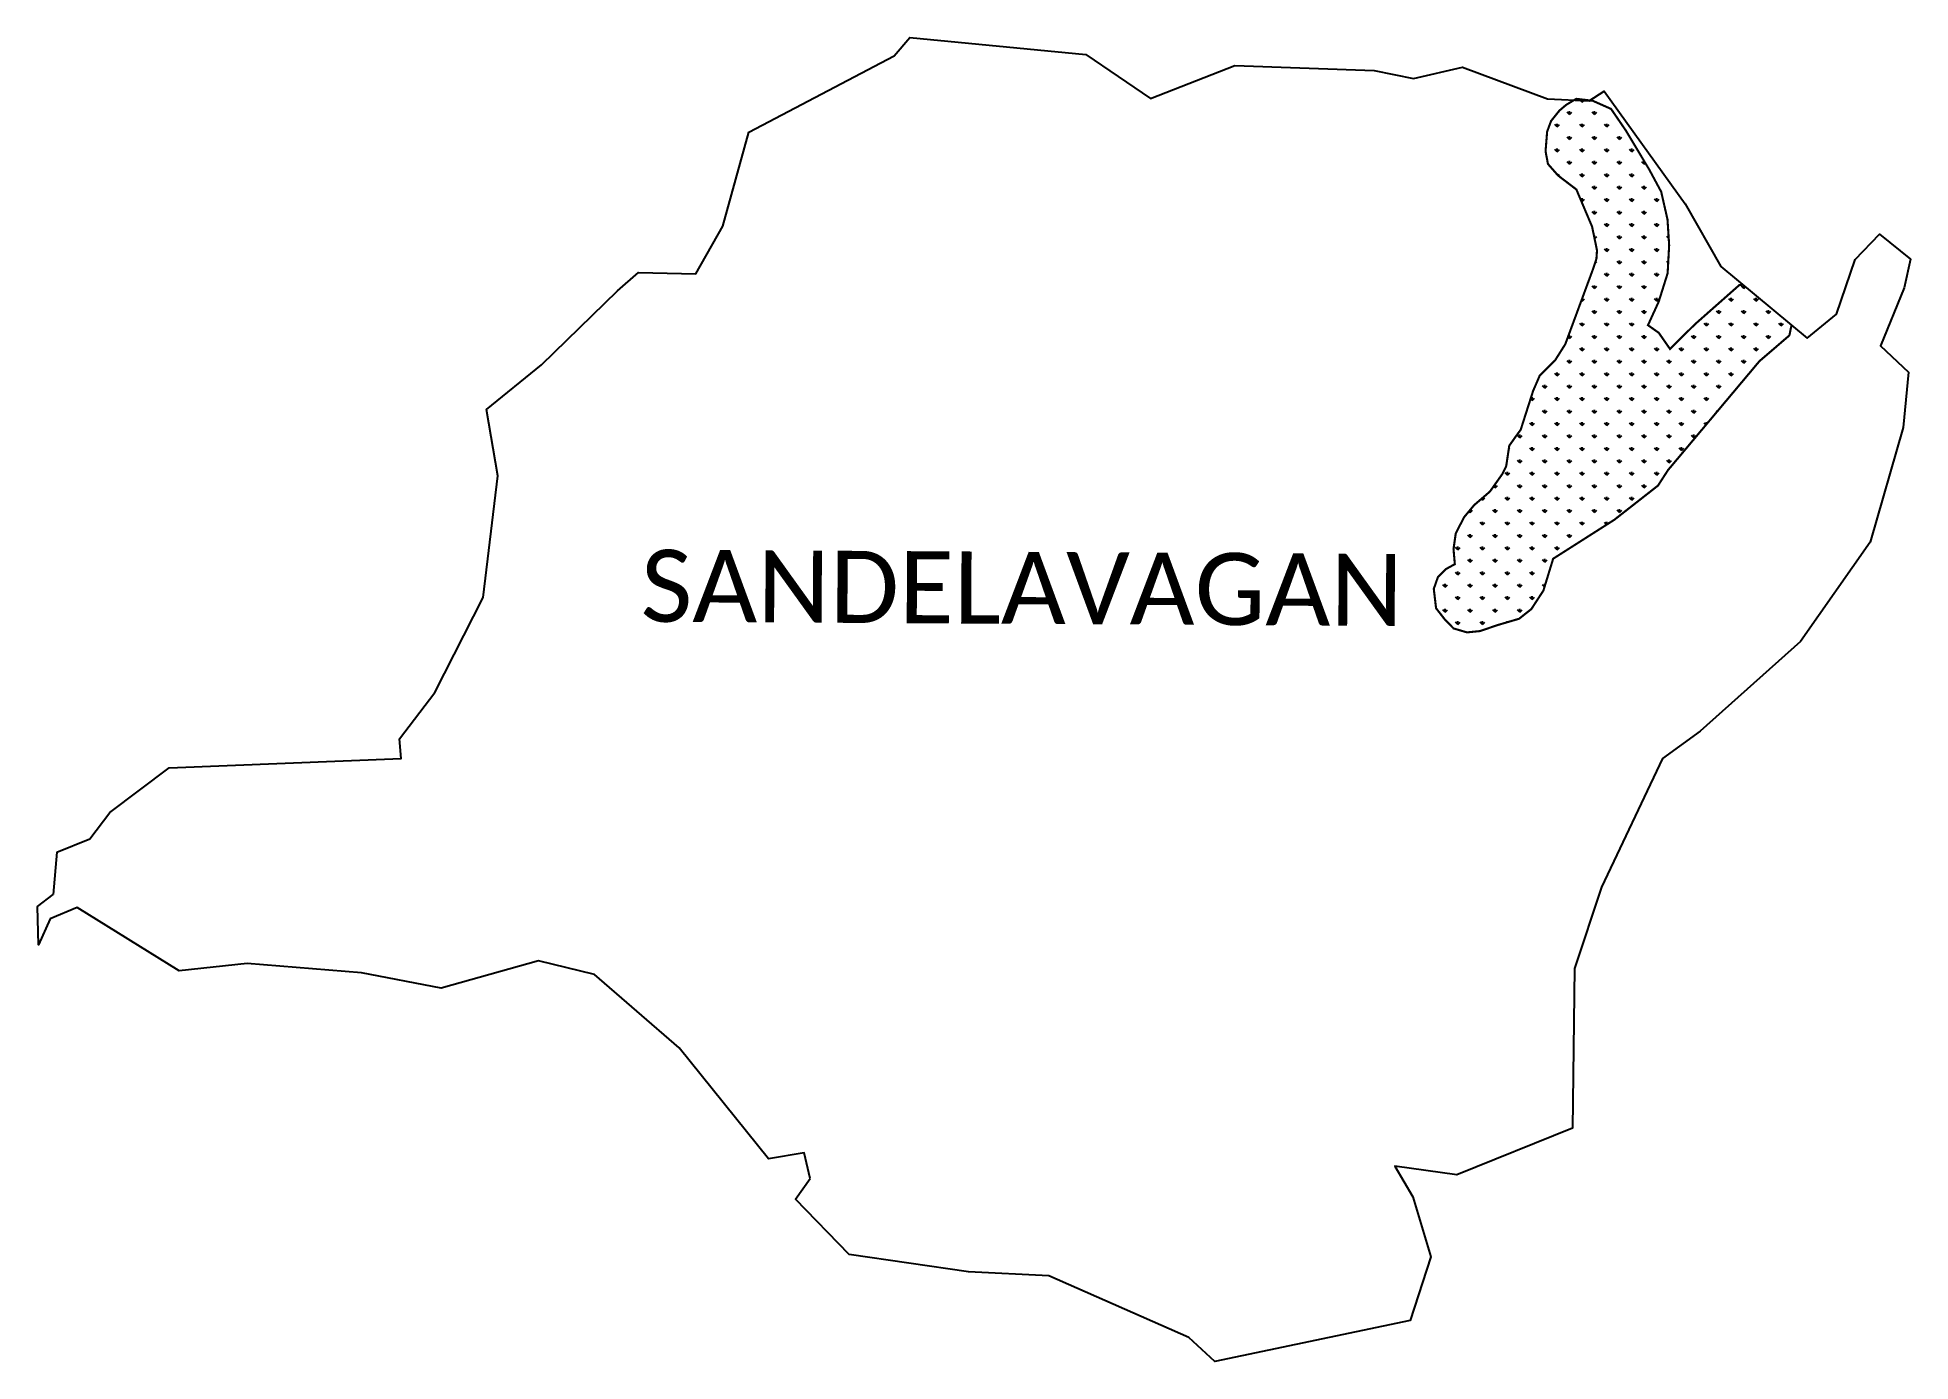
# Model space of a CAD drawing. Header units: metres. Extents: x 310965 to 313670, y 1910114 to 1912026.
import ezdxf

# ---------------------------------------------------------------- set-up
doc = ezdxf.new("R2010")
doc.units = ezdxf.units.M
for name, color, linetype in [('MANGROOVES', 112, 'Continuous'), ('village', 3, 'Continuous'), ('VILLAGE NAME', 250, 'Continuous')]:
    doc.layers.add(name, color=color, linetype=linetype)
doc.styles.get("Standard").update_dxf_attribs({"font": 'simplex.shx'})

msp = doc.modelspace()

# ---------------------------------------------------------------- hatches: boundary and pattern name
at = {"layer": 'MANGROOVES'}
h = msp.add_hatch(dxfattribs=at)
h.set_pattern_fill('GRASS', color=256)
h.paths.add_polyline_path([(313451.6, 1911558.4), (313494.8, 1911595.5), (313497.9, 1911610.3), (313427.2, 1911668.9), (313422.6, 1911668.3), (313358.4, 1911611.6), (313322.4, 1911576), (313306.2, 1911599.3), (313290.6, 1911610.3), (313306.1, 1911644.2), (313319, 1911685.3), (313321.2, 1911725.8), (313318.8, 1911763), (313309.7, 1911803), (313292.4, 1911835.1), (313258.8, 1911891.2), (313237.3, 1911922.6), (313210.8, 1911934.4), (313206.5, 1911934.9), (313205.8, 1911934.5), (313184.1, 1911935.5), (313172.7, 1911928.6), (313162.9, 1911920.4), (313150.7, 1911905.2), (313145, 1911889.9), (313142.7, 1911861.4), (313146.2, 1911843.1), (313160.7, 1911826.5), (313187.2, 1911806.3), (313209.9, 1911752.6), (313217, 1911718.4), (313216.2, 1911706.4), (313211.7, 1911692.5), (313202.9, 1911668.7), (313171.2, 1911582.9), (313156.4, 1911559.4), (313134.4, 1911537.8), (313124.7, 1911515.3), (313106.8, 1911459.3), (313100.2, 1911450.3), (313090.3, 1911436.3), (313085.9, 1911406.9), (313080.2, 1911395.3), (313062.4, 1911370.1), (313039.5, 1911350.4), (313024.8, 1911332.7), (313013, 1911309.4), (313009.8, 1911287), (313011.7, 1911265.2), (312998.7, 1911258.1), (312987.4, 1911246.9), (312981.3, 1911229.6), (312984.6, 1911201.6), (312997.3, 1911185.3), (313009.9, 1911172.4), (313029.3, 1911166.7), (313048.1, 1911168.6), (313073.2, 1911177.2), (313104.5, 1911186.4), (313122.2, 1911200.4), (313139.6, 1911227.1), (313153.7, 1911273.1), (313242, 1911329.3), (313305.1, 1911378.7), (313319.5, 1911401)])

# ---------------------------------------------------------------- linework, layer by layer
at = {"color": 3, "flags": 128}
msp.add_lwpolyline([(310992.9, 1910849.2), (310987.4, 1910788.2)], dxfattribs=at)
at = {"layer": 'MANGROOVES', "const_width": 3.02, "flags": 128}
msp.add_lwpolyline([(313497.9, 1911610.3), (313494.8, 1911595.5), (313451.6, 1911558.4), (313319.5, 1911401), (313305.1, 1911378.7), (313242, 1911329.3), (313153.7, 1911273.1), (313139.6, 1911227.1), (313122.2, 1911200.4), (313104.5, 1911186.4), (313073.2, 1911177.2), (313048.1, 1911168.6), (313029.3, 1911166.7), (313009.9, 1911172.4), (312997.3, 1911185.3), (312984.6, 1911201.6), (312981.3, 1911229.6), (312987.4, 1911246.9), (312998.7, 1911258.1), (313011.7, 1911265.2), (313009.8, 1911287), (313013, 1911309.4), (313024.8, 1911332.7), (313039.5, 1911350.4), (313062.4, 1911370.1), (313080.2, 1911395.3), (313085.9, 1911406.9), (313090.3, 1911436.3), (313100.2, 1911450.3), (313106.8, 1911459.3), (313124.7, 1911515.3), (313134.4, 1911537.8), (313156.4, 1911559.4), (313171.2, 1911582.9), (313202.9, 1911668.7), (313211.7, 1911692.5), (313216.2, 1911706.4), (313217, 1911718.4), (313209.9, 1911752.6), (313187.2, 1911806.3), (313160.7, 1911826.5), (313146.2, 1911843.1), (313142.7, 1911861.4), (313145, 1911889.9), (313150.7, 1911905.2), (313162.9, 1911920.4), (313172.7, 1911928.6), (313187, 1911937.2), (313210.8, 1911934.4), (313237.3, 1911922.6), (313258.8, 1911891.2), (313292.4, 1911835.1), (313309.7, 1911803), (313318.8, 1911763), (313321.2, 1911725.8), (313319, 1911685.3), (313306.1, 1911644.2), (313290.6, 1911610.3), (313306.2, 1911599.3), (313322.4, 1911576), (313358.4, 1911611.6), (313422.6, 1911668.3), (313427.2, 1911668.9)], dxfattribs=at)
at = {"layer": 'village', "color": 3}
for points in [[(310992.9, 1910849.2, 0), (311040.4, 1910868.7, 0), (311069.4, 1910906.6, 0), (311154.9, 1910971.1, 0), (311489.9, 1910984.5, 0), (311487.5, 1911013.2, 0), (311538.8, 1911080, 0), (311608.3, 1911216.9, 0), (311629.8, 1911392.6, 0), (311613.5, 1911488.8, 0), (311692.7, 1911553.1, 0), (311802.7, 1911660, 0), (311832.6, 1911686.6, 0), (311915.8, 1911684.5, 0), (311954.8, 1911753.1, 0), (311992.3, 1911888.9, 0), (312201.9, 1911999.2, 0), (312224.5, 1912025.8, 0), (312478.7, 1912001, 0), (312572.1, 1911937.6, 0), (312693.9, 1911985.5, 0), (312895.4, 1911978.2, 0), (312952.1, 1911966.3, 0), (313022.7, 1911982.9, 0), (313145.4, 1911937.2, 0), (313205.8, 1911934.5, 0), (313227.3, 1911948.1, 0), (313344.1, 1911785.6, 0), (313395.9, 1911695, 0), (313520.3, 1911591.7, 0), (313562.7, 1911626.4, 0), (313589.8, 1911705.3, 0), (313625.1, 1911741.9, 0), (313669.8, 1911705.6, 0), (313660.8, 1911664.3, 0), (313626.3, 1911580.3, 0), (313666.6, 1911542.5, 0), (313659, 1911462.4, 0), (313611.7, 1911297.2, 0), (313510.8, 1911153.5, 0), (313365.8, 1911024.1, 0), (313311.4, 1910984.5, 0), (313223.6, 1910798.8, 0), (313184.3, 1910681.3, 0), (313181.6, 1910451, 0), (313014.8, 1910383.6, 0), (312924.9, 1910395.7, 0), (312951, 1910351.6, 0), (312976.9, 1910264.8, 0), (312947.2, 1910173, 0), (312665, 1910113.8, 0), (312627.8, 1910148.7, 0), (312425.2, 1910237.8, 0), (312309.5, 1910243.4, 0), (312137.2, 1910268.6, 0), (312059.5, 1910348.2, 0), (312080.8, 1910378.3, 0)], [(312080.8, 1910378.3, 0), (312072.2, 1910415.4, 0), (312020.5, 1910406.4, 0), (311891.8, 1910566.9, 0), (311769.2, 1910672.5, 0), (311688.5, 1910692.6, 0), (311547.8, 1910653, 0), (311432.9, 1910674.9, 0), (311267.7, 1910688.5, 0), (311169.5, 1910678, 0), (311022.2, 1910769.5, 0), (310983.2, 1910753.3, 0), (310966.3, 1910715.4, 0), (310964.9, 1910771, 0), (310987.4, 1910788.2, 0)]]:
    msp.add_polyline3d(points, dxfattribs=at)

# ---------------------------------------------------------------- texts
at = {"layer": 'VILLAGE NAME', "insert": (311836.5, 1911286.2), "char_height": 104.042, "attachment_point": 1, "rotation": 359.6762}
msp.add_mtext_dynamic_manual_height_columns('{\\fCalibri|b0|i0|c0|p34;SANDELAVAGAN}', width=1419.772, gutter_width=520.2, heights=[0], dxfattribs=at)

doc.saveas('drawing.dxf')
